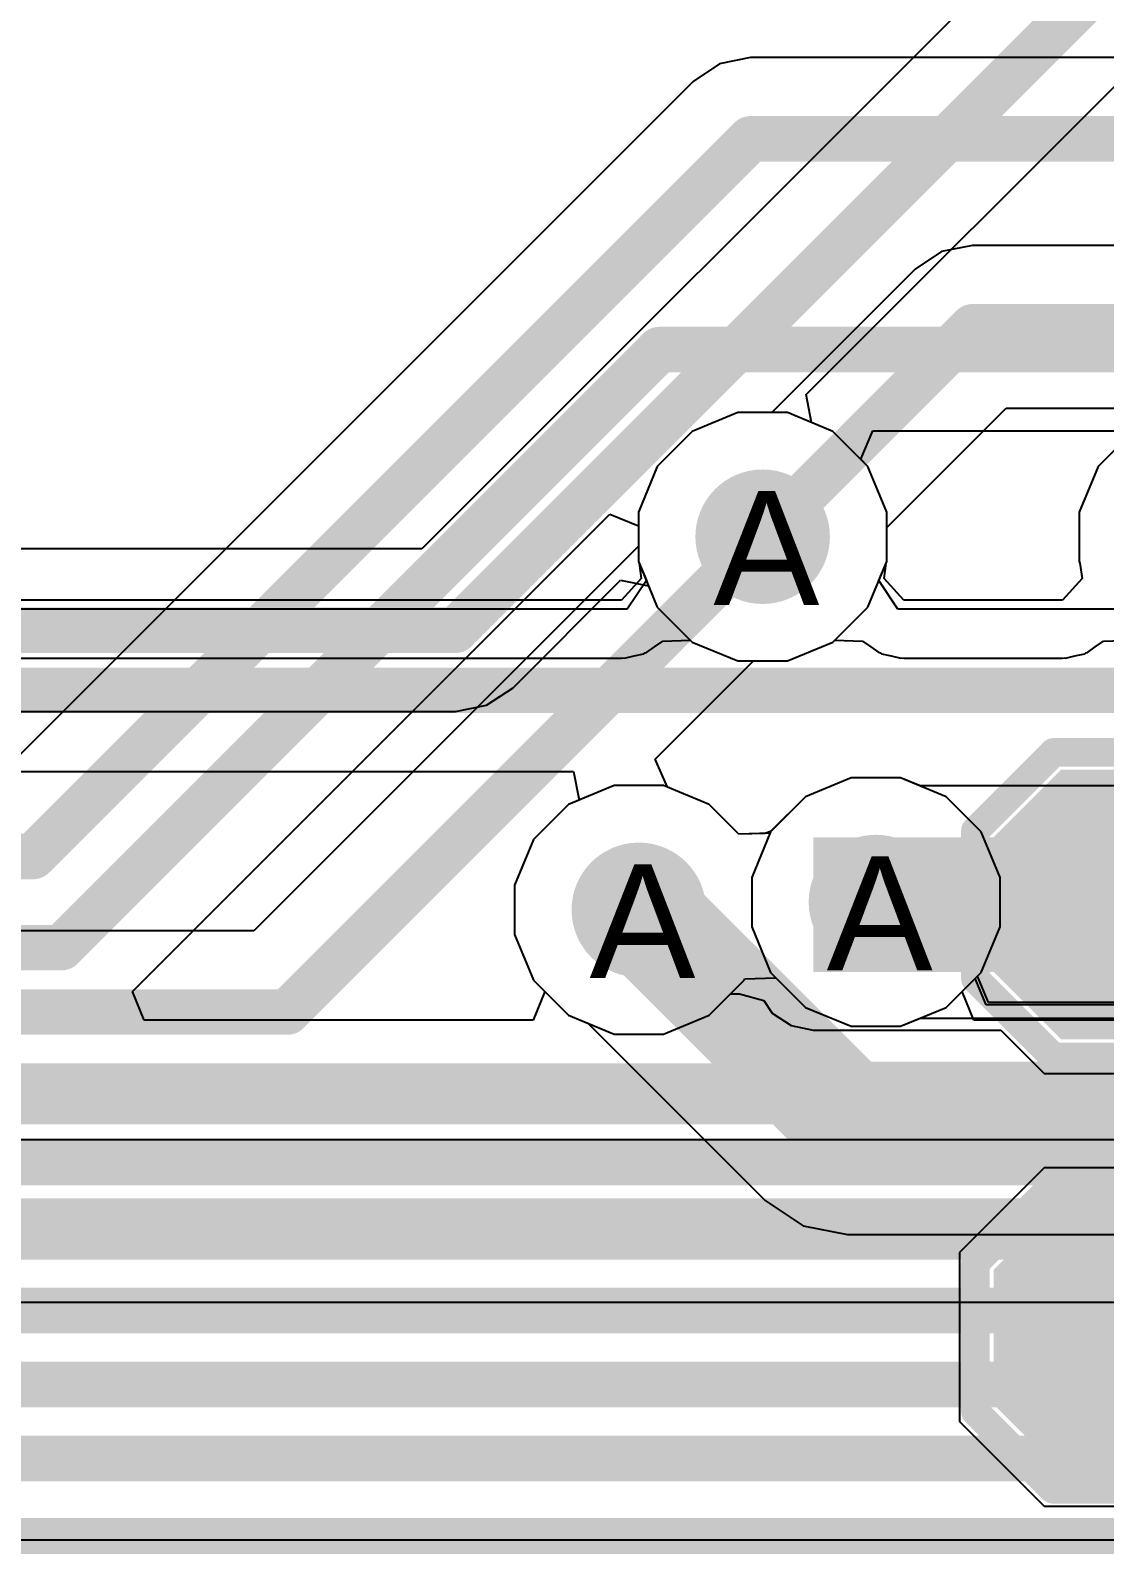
# Model space of a CAD drawing. Header units: inches. Extents: x 0 to 208, y 0 to 213.
# Drawn here: x 4.6695 to 4.8582, y 2.2432 to 2.5091 of the extents above; entities that cross this region are included whole.
import ezdxf

# ---------------------------------------------------------------- set-up
doc = ezdxf.new("R2010")
doc.units = ezdxf.units.IN
doc.header["$MEASUREMENT"] = 0
for name, color, linetype in [('Bottom Layer', 5, 'Continuous'), ('Drill Drawing', 1, 'Continuous'), ('L2_GND1', 16, 'Continuous'), ('L3_SIG1', 76, 'Continuous'), ('L4_PWR', 90, 'Continuous'), ('L5_GND2', 156, 'Continuous'), ('L6_SIG2', 130, 'Continuous'), ('L7_GND3', 216, 'Continuous'), ('Top Layer', 1, 'Continuous'), ('Top Overlay', 2, 'Continuous'), ('Top Paste', 8, 'Continuous'), ('Top Solder', 216, 'Continuous'), ('Via Holes', 16, 'Continuous')]:
    doc.layers.add(name, color=color, linetype=linetype)
doc.styles.add('Arial', font='', dxfattribs={"height": 0.2})
doc.styles.get('Arial').set_extended_font_data('Arial')

# ---------------------------------------------------------------- blocks, each defined once
blk = doc.blocks.new('T____________0_5___163')
at = {"layer": 'Top Layer'}
blk.add_hatch(color=1, dxfattribs=at).paths.add_polyline_path([(0.00984, 0.01968), (-0.00984, 0.01968), (-0.01968, 0.00984), (-0.01968, -0.00984), (-0.00984, -0.01969), (0.00984, -0.01969), (0.01969, -0.00984), (0.01969, 0.00984)])
at = {"layer": 'Top Paste'}
blk.add_hatch(color=8, dxfattribs=at).paths.add_polyline_path([(0.00984, 0.01968), (-0.00984, 0.01968), (-0.01968, 0.00984), (-0.01968, -0.00984), (-0.00984, -0.01969), (0.00984, -0.01969), (0.01969, -0.00984), (0.01969, 0.00984)])
at = {"layer": 'Top Solder'}
blk.add_hatch(color=216, dxfattribs=at).paths.add_polyline_path([(0.01184, 0.02368), (-0.01184, 0.02368), (-0.02368, 0.01184), (-0.02368, -0.01184), (-0.01184, -0.02369), (0.01184, -0.02369), (0.02369, -0.01184), (0.02369, 0.01184)])
at = {"layer": 'Top Overlay'}
for points in [[(-0.01321, 0.02675, 0.005, 0.005, 0), (-0.02684, 0.01312, 0.005, 0.005, 0)], [(0.01325, 0.02675, 0.005, 0.005, 0), (-0.01321, 0.02675, 0.005, 0.005, 0)], [(0.02692, 0.01309, 0.005, 0.005, 0), (0.01325, 0.02675, 0.005, 0.005, 0)], [(-0.02684, 0.01312, 0.005, 0.005, 0), (-0.02684, -0.01315, 0.005, 0.005, 0)], [(0.02692, 0.01309, 0.005, 0.005, 0), (0.02692, -0.01299, 0.005, 0.005, 0)], [(0.02692, -0.01299, 0.005, 0.005, 0), (0.01319, -0.02672, 0.005, 0.005, 0)], [(-0.01328, -0.02672, 0.005, 0.005, 0), (-0.02684, -0.01315, 0.005, 0.005, 0)], [(0.01319, -0.02672, 0.005, 0.005, 0), (-0.01328, -0.02672, 0.005, 0.005, 0)]]:
    blk.add_lwpolyline(points, format="xyseb", dxfattribs=at)
for points in [[(-0.01446, 0.02675, 0.0025, 0.0025, 1), (-0.01196, 0.02675, 0.0025, 0.0025, 1)], [(-0.01446, 0.02675, 0.0025, 0.0025, 1), (-0.01196, 0.02675, 0.0025, 0.0025, 1)], [(0.012, 0.02675, 0.0025, 0.0025, 1), (0.0145, 0.02675, 0.0025, 0.0025, 1)], [(0.012, 0.02675, 0.0025, 0.0025, 1), (0.0145, 0.02675, 0.0025, 0.0025, 1)], [(-0.02809, 0.01312, 0.0025, 0.0025, 1), (-0.02559, 0.01312, 0.0025, 0.0025, 1)], [(-0.02809, 0.01312, 0.0025, 0.0025, 1), (-0.02559, 0.01312, 0.0025, 0.0025, 1)], [(0.02567, 0.01309, 0.0025, 0.0025, 1), (0.02817, 0.01309, 0.0025, 0.0025, 1)], [(0.02567, 0.01309, 0.0025, 0.0025, 1), (0.02817, 0.01309, 0.0025, 0.0025, 1)], [(0.02567, -0.01299, 0.0025, 0.0025, 1), (0.02817, -0.01299, 0.0025, 0.0025, 1)], [(0.02567, -0.01299, 0.0025, 0.0025, 1), (0.02817, -0.01299, 0.0025, 0.0025, 1)], [(-0.02809, -0.01315, 0.0025, 0.0025, 1), (-0.02559, -0.01315, 0.0025, 0.0025, 1)], [(-0.02809, -0.01315, 0.0025, 0.0025, 1), (-0.02559, -0.01315, 0.0025, 0.0025, 1)], [(-0.01453, -0.02672, 0.0025, 0.0025, 1), (-0.01203, -0.02672, 0.0025, 0.0025, 1)], [(-0.01453, -0.02672, 0.0025, 0.0025, 1), (-0.01203, -0.02672, 0.0025, 0.0025, 1)], [(0.01194, -0.02672, 0.0025, 0.0025, 1), (0.01444, -0.02672, 0.0025, 0.0025, 1)], [(0.01194, -0.02672, 0.0025, 0.0025, 1), (0.01444, -0.02672, 0.0025, 0.0025, 1)]]:
    blk.add_lwpolyline(points, format="xyseb", close=True, dxfattribs=at)
blk = doc.blocks.new('T____________0_5___164')
at = {"layer": 'Top Layer'}
blk.add_hatch(color=1, dxfattribs=at).paths.add_polyline_path([(0.00984, 0.01969), (-0.00984, 0.01969), (-0.01968, 0.00984), (-0.01968, -0.00984), (-0.00984, -0.01968), (0.00984, -0.01968), (0.01969, -0.00984), (0.01969, 0.00984)])
at = {"layer": 'Top Paste'}
blk.add_hatch(color=8, dxfattribs=at).paths.add_polyline_path([(0.00984, 0.01969), (-0.00984, 0.01969), (-0.01968, 0.00984), (-0.01968, -0.00984), (-0.00984, -0.01968), (0.00984, -0.01968), (0.01969, -0.00984), (0.01969, 0.00984)])
at = {"layer": 'Top Solder'}
blk.add_hatch(color=216, dxfattribs=at).paths.add_polyline_path([(0.01184, 0.02369), (-0.01184, 0.02369), (-0.02368, 0.01184), (-0.02368, -0.01184), (-0.01184, -0.02368), (0.01184, -0.02368), (0.02369, -0.01184), (0.02369, 0.01184)])
at = {"layer": 'Top Overlay'}
for points in [[(-0.01321, 0.02675, 0.005, 0.005, 0), (-0.02684, 0.01312, 0.005, 0.005, 0)], [(0.01325, 0.02675, 0.005, 0.005, 0), (-0.01321, 0.02675, 0.005, 0.005, 0)], [(0.02692, 0.01308, 0.005, 0.005, 0), (0.01325, 0.02675, 0.005, 0.005, 0)], [(-0.02684, 0.01312, 0.005, 0.005, 0), (-0.02684, -0.01316, 0.005, 0.005, 0)], [(0.02692, 0.01308, 0.005, 0.005, 0), (0.02692, -0.01299, 0.005, 0.005, 0)], [(0.02692, -0.01299, 0.005, 0.005, 0), (0.01319, -0.02672, 0.005, 0.005, 0)], [(-0.01328, -0.02672, 0.005, 0.005, 0), (-0.02684, -0.01316, 0.005, 0.005, 0)], [(0.01319, -0.02672, 0.005, 0.005, 0), (-0.01328, -0.02672, 0.005, 0.005, 0)]]:
    blk.add_lwpolyline(points, format="xyseb", dxfattribs=at)
for points in [[(-0.01446, 0.02675, 0.0025, 0.0025, 1), (-0.01196, 0.02675, 0.0025, 0.0025, 1)], [(-0.01446, 0.02675, 0.0025, 0.0025, 1), (-0.01196, 0.02675, 0.0025, 0.0025, 1)], [(0.012, 0.02675, 0.0025, 0.0025, 1), (0.0145, 0.02675, 0.0025, 0.0025, 1)], [(0.012, 0.02675, 0.0025, 0.0025, 1), (0.0145, 0.02675, 0.0025, 0.0025, 1)], [(-0.02809, 0.01312, 0.0025, 0.0025, 1), (-0.02559, 0.01312, 0.0025, 0.0025, 1)], [(-0.02809, 0.01312, 0.0025, 0.0025, 1), (-0.02559, 0.01312, 0.0025, 0.0025, 1)], [(0.02567, 0.01308, 0.0025, 0.0025, 1), (0.02817, 0.01308, 0.0025, 0.0025, 1)], [(0.02567, 0.01308, 0.0025, 0.0025, 1), (0.02817, 0.01308, 0.0025, 0.0025, 1)], [(0.02567, -0.01299, 0.0025, 0.0025, 1), (0.02817, -0.01299, 0.0025, 0.0025, 1)], [(0.02567, -0.01299, 0.0025, 0.0025, 1), (0.02817, -0.01299, 0.0025, 0.0025, 1)], [(-0.02809, -0.01316, 0.0025, 0.0025, 1), (-0.02559, -0.01316, 0.0025, 0.0025, 1)], [(-0.02809, -0.01316, 0.0025, 0.0025, 1), (-0.02559, -0.01316, 0.0025, 0.0025, 1)], [(-0.01453, -0.02672, 0.0025, 0.0025, 1), (-0.01203, -0.02672, 0.0025, 0.0025, 1)], [(-0.01453, -0.02672, 0.0025, 0.0025, 1), (-0.01203, -0.02672, 0.0025, 0.0025, 1)], [(0.01194, -0.02672, 0.0025, 0.0025, 1), (0.01444, -0.02672, 0.0025, 0.0025, 1)], [(0.01194, -0.02672, 0.0025, 0.0025, 1), (0.01444, -0.02672, 0.0025, 0.0025, 1)]]:
    blk.add_lwpolyline(points, format="xyseb", close=True, dxfattribs=at)

msp = doc.modelspace()

# ---------------------------------------------------------------- hatches: boundary and pattern name
at = {"layer": 'Bottom Layer'}
h = msp.add_hatch(color=5, dxfattribs=at)
edge = h.paths.add_edge_path()
edge.add_arc((4.79811, 2.42014), 0.01181, 0, 360)
h = msp.add_hatch(color=5, dxfattribs=at)
edge = h.paths.add_edge_path()
edge.add_arc((4.77637, 2.35463), 0.01181, 0, 360)
h = msp.add_hatch(color=5, dxfattribs=at)
edge = h.paths.add_edge_path()
edge.add_arc((4.818, 2.356), 0.01181, 0, 360)
at = {"layer": 'L2_GND1'}
h = msp.add_hatch(color=16, dxfattribs=at)
edge = h.paths.add_edge_path()
edge.add_arc((4.79811, 2.42014), 0.01181, 0, 360)
h = msp.add_hatch(color=16, dxfattribs=at)
edge = h.paths.add_edge_path()
edge.add_arc((4.77637, 2.35463), 0.01181, 0, 360)
h = msp.add_hatch(color=16, dxfattribs=at)
edge = h.paths.add_edge_path()
edge.add_arc((4.818, 2.356), 0.01181, 0, 360)
at = {"layer": 'L3_SIG1'}
h = msp.add_hatch(color=76, dxfattribs=at)
edge = h.paths.add_edge_path()
edge.add_arc((4.79811, 2.42014), 0.01181, 0, 360)
h = msp.add_hatch(color=76, dxfattribs=at)
edge = h.paths.add_edge_path()
edge.add_arc((4.77637, 2.35463), 0.01181, 0, 360)
h = msp.add_hatch(color=76, dxfattribs=at)
edge = h.paths.add_edge_path()
edge.add_arc((4.818, 2.356), 0.01181, 0, 360)
at = {"layer": 'L4_PWR'}
h = msp.add_hatch(color=90, dxfattribs=at)
edge = h.paths.add_edge_path()
edge.add_arc((4.79811, 2.42014), 0.01181, 0, 360)
h = msp.add_hatch(color=90, dxfattribs=at)
edge = h.paths.add_edge_path()
edge.add_arc((4.77637, 2.35463), 0.01181, 0, 360)
h = msp.add_hatch(color=90, dxfattribs=at)
edge = h.paths.add_edge_path()
edge.add_arc((4.818, 2.356), 0.01181, 0, 360)
at = {"layer": 'L5_GND2'}
h = msp.add_hatch(color=156, dxfattribs=at)
edge = h.paths.add_edge_path()
edge.add_arc((4.79811, 2.42014), 0.01181, 0, 360)
h = msp.add_hatch(color=156, dxfattribs=at)
edge = h.paths.add_edge_path()
edge.add_arc((4.77637, 2.35463), 0.01181, 0, 360)
h = msp.add_hatch(color=156, dxfattribs=at)
edge = h.paths.add_edge_path()
edge.add_arc((4.818, 2.356), 0.01181, 0, 360)
at = {"layer": 'L6_SIG2'}
h = msp.add_hatch(color=130, dxfattribs=at)
edge = h.paths.add_edge_path()
edge.add_arc((4.79811, 2.42014), 0.01181, 0, 360)
h = msp.add_hatch(color=130, dxfattribs=at)
edge = h.paths.add_edge_path()
edge.add_arc((4.77637, 2.35463), 0.01181, 0, 360)
h = msp.add_hatch(color=130, dxfattribs=at)
edge = h.paths.add_edge_path()
edge.add_arc((4.818, 2.356), 0.01181, 0, 360)
at = {"layer": 'L7_GND3'}
h = msp.add_hatch(color=216, dxfattribs=at)
edge = h.paths.add_edge_path()
edge.add_arc((4.79811, 2.42014), 0.01181, 0, 360)
h = msp.add_hatch(color=216, dxfattribs=at)
edge = h.paths.add_edge_path()
edge.add_arc((4.77637, 2.35463), 0.01181, 0, 360)
h = msp.add_hatch(color=216, dxfattribs=at)
edge = h.paths.add_edge_path()
edge.add_arc((4.818, 2.356), 0.01181, 0, 360)
at = {"layer": 'Top Layer'}
h = msp.add_hatch(color=1, dxfattribs=at)
edge = h.paths.add_edge_path()
edge.add_arc((4.79811, 2.42014), 0.01181, 0, 360)
h = msp.add_hatch(color=1, dxfattribs=at)
edge = h.paths.add_edge_path()
edge.add_arc((4.77637, 2.35463), 0.01181, 0, 360)
h = msp.add_hatch(color=1, dxfattribs=at)
edge = h.paths.add_edge_path()
edge.add_arc((4.818, 2.356), 0.01181, 0, 360)
msp.add_hatch(color=1, dxfattribs=at).paths.add_polyline_path([(4.807, 2.36739), (4.807, 2.34372), (4.88206, 2.34372), (4.88206, 2.36739)])
at = {"layer": 'Via Holes'}
h = msp.add_hatch(color=7, dxfattribs=at)
edge = h.paths.add_edge_path()
edge.add_arc((4.79811, 2.42014), 0.00591, 0, 360)
h = msp.add_hatch(color=7, dxfattribs=at)
edge = h.paths.add_edge_path()
edge.add_arc((4.818, 2.356), 0.00591, 0, 360)
h = msp.add_hatch(color=7, dxfattribs=at)
edge = h.paths.add_edge_path()
edge.add_arc((4.77637, 2.35463), 0.00591, 0, 360)

# ---------------------------------------------------------------- linework, layer by layer
at = {"layer": 'Bottom Layer'}
for p, q in [((4.79054, 2.50319), (4.78591, 2.50009)), ((4.796, 2.50427), (4.79054, 2.50319)), ((5.10142, 2.50427), (4.796, 2.50427)), ((4.796, 2.50427), (4.796, 2.50427)), ((4.78591, 2.50009), (4.66409, 2.37827)), ((4.78591, 2.50009), (4.78591, 2.50009)), ((4.81537, 2.43373), (4.81744, 2.43873)), ((4.81744, 2.43873), (4.91224, 2.43873)), ((4.8166, 2.43249), (4.81537, 2.43373)), ((4.81992, 2.42448), (4.8166, 2.43249)), ((4.68746, 2.34027), (4.7713, 2.42411)), ((4.7713, 2.42411), (4.7763, 2.42204)), ((4.81992, 2.4158), (4.81992, 2.42448)), ((4.7763, 2.42204), (4.7763, 2.4158)), ((4.7763, 2.4158), (4.77962, 2.40778)), ((4.8166, 2.40778), (4.81992, 2.4158)), ((4.77962, 2.40778), (4.78576, 2.40165)), ((4.81046, 2.40165), (4.8166, 2.40778)), ((4.78576, 2.40165), (4.79377, 2.39833)), ((4.80245, 2.39833), (4.81046, 2.40165)), ((4.79377, 2.39833), (4.80245, 2.39833)), ((4.81366, 2.37781), (4.80565, 2.37449)), ((4.82234, 2.37781), (4.81366, 2.37781)), ((4.83035, 2.37449), (4.82234, 2.37781)), ((4.77203, 2.37644), (4.76401, 2.37312)), ((4.78071, 2.37644), (4.77203, 2.37644)), ((4.78872, 2.37312), (4.78071, 2.37644)), ((4.80565, 2.37449), (4.79951, 2.36835)), ((4.83649, 2.36835), (4.83035, 2.37449)), ((4.76401, 2.37312), (4.75788, 2.36699)), ((4.79392, 2.36793), (4.78872, 2.37312)), ((4.75788, 2.36699), (4.75456, 2.35897)), ((4.7994, 2.36809), (4.79392, 2.36793)), ((4.79951, 2.36835), (4.7994, 2.36809)), ((4.83981, 2.36034), (4.83649, 2.36835)), ((4.75456, 2.35897), (4.75456, 2.3503)), ((4.83981, 2.35166), (4.83981, 2.36034)), ((4.83649, 2.34365), (4.83981, 2.35166)), ((4.75456, 2.3503), (4.75788, 2.34228)), ((4.83312, 2.34027), (4.83649, 2.34365)), ((4.68953, 2.33527), (4.68746, 2.34027)), ((4.75988, 2.34027), (4.75781, 2.33527)), ((4.75788, 2.34228), (4.75988, 2.34027)), ((4.83519, 2.33527), (4.83312, 2.34027)), ((4.75781, 2.33527), (4.68953, 2.33527)), ((5.16905, 2.33527), (4.83519, 2.33527))]:
    msp.add_line(p, q, dxfattribs=at)
for points in [[(4.67, 2.364, 0.008, 0.008, 0), (4.796, 2.49, 0.008, 0.008, 0)], [(4.796, 2.49, 0.008, 0.008, 0), (5.10733, 2.49, 0.008, 0.008, 0)], [(4.675, 2.348, 0.008, 0.008, 0), (4.78, 2.453, 0.008, 0.008, 0)], [(4.78, 2.453, 0.008, 0.008, 0), (4.97164, 2.453, 0.008, 0.008, 0)], [(4.086, 2.364, 0.008, 0.008, 0), (4.67, 2.364, 0.008, 0.008, 0)], [(3.81, 2.348, 0.008, 0.008, 0), (4.675, 2.348, 0.008, 0.008, 0)], [(2.29833, 2.321, 0.008, 0.008, 0), (5.17497, 2.321, 0.008, 0.008, 0)], [(3.958, 2.29719, 0.008, 0.008, 0), (5.49484, 2.29719, 0.008, 0.008, 0)], [(0.53894, 2.22287, 0.05, 0.05, 0), (5.03359, 2.22287, 0.05, 0.05, 0)]]:
    msp.add_lwpolyline(points, format="xyseb", dxfattribs=at)
for points in [[(4.794, 2.49, 0.004, 0.004, 1), (4.798, 2.49, 0.004, 0.004, 1)], [(4.794, 2.49, 0.004, 0.004, 1), (4.798, 2.49, 0.004, 0.004, 1)], [(4.778, 2.453, 0.004, 0.004, 1), (4.782, 2.453, 0.004, 0.004, 1)], [(4.778, 2.453, 0.004, 0.004, 1), (4.782, 2.453, 0.004, 0.004, 1)], [(4.668, 2.364, 0.004, 0.004, 1), (4.672, 2.364, 0.004, 0.004, 1)], [(4.668, 2.364, 0.004, 0.004, 1), (4.672, 2.364, 0.004, 0.004, 1)], [(4.673, 2.348, 0.004, 0.004, 1), (4.677, 2.348, 0.004, 0.004, 1)], [(4.673, 2.348, 0.004, 0.004, 1), (4.677, 2.348, 0.004, 0.004, 1)]]:
    msp.add_lwpolyline(points, format="xyseb", close=True, dxfattribs=at)
at = {"layer": 'L2_GND1'}
for p, q in [((4.79377, 2.44195), (4.78576, 2.43863)), ((4.80245, 2.44195), (4.79377, 2.44195)), ((4.81046, 2.43863), (4.80245, 2.44195)), ((4.78576, 2.43863), (4.77962, 2.43249)), ((4.8166, 2.43249), (4.81046, 2.43863)), ((4.77962, 2.43249), (4.7763, 2.42448)), ((4.81992, 2.42448), (4.8166, 2.43249)), ((4.7763, 2.42448), (4.7763, 2.4158)), ((4.81992, 2.4158), (4.81992, 2.42448)), ((4.7763, 2.4158), (4.77962, 2.40778)), ((4.8166, 2.40778), (4.81992, 2.4158)), ((4.77962, 2.40778), (4.78576, 2.40165)), ((4.81046, 2.40165), (4.8166, 2.40778)), ((4.78576, 2.40165), (4.79377, 2.39833)), ((4.80245, 2.39833), (4.81046, 2.40165)), ((4.79377, 2.39833), (4.80245, 2.39833)), ((4.81366, 2.37781), (4.80565, 2.37449)), ((4.82234, 2.37781), (4.81366, 2.37781)), ((4.83035, 2.37449), (4.82234, 2.37781)), ((4.77203, 2.37644), (4.76401, 2.37312)), ((4.78071, 2.37644), (4.77203, 2.37644)), ((4.78872, 2.37312), (4.78071, 2.37644)), ((4.80565, 2.37449), (4.79951, 2.36835)), ((4.83649, 2.36835), (4.83035, 2.37449)), ((4.76401, 2.37312), (4.75788, 2.36699)), ((4.79392, 2.36793), (4.78872, 2.37312)), ((4.75788, 2.36699), (4.75456, 2.35897)), ((4.7994, 2.36809), (4.79392, 2.36793)), ((4.79951, 2.36835), (4.7994, 2.36809)), ((4.83981, 2.36034), (4.83649, 2.36835)), ((4.75456, 2.35897), (4.75456, 2.3503)), ((4.83981, 2.35166), (4.83981, 2.36034)), ((4.83649, 2.34365), (4.83981, 2.35166)), ((4.75456, 2.3503), (4.75788, 2.34228)), ((4.79486, 2.34228), (4.79497, 2.34254)), ((4.79497, 2.34254), (4.80045, 2.34271)), ((4.80045, 2.34271), (4.80565, 2.33751)), ((4.83035, 2.33751), (4.83649, 2.34365)), ((4.75788, 2.34228), (4.76401, 2.33614)), ((4.78872, 2.33614), (4.79486, 2.34228)), ((4.80565, 2.33751), (4.81366, 2.33419)), ((4.82234, 2.33419), (4.83035, 2.33751)), ((4.76401, 2.33614), (4.77203, 2.33282)), ((4.78071, 2.33282), (4.78872, 2.33614)), ((4.77203, 2.33282), (4.78071, 2.33282)), ((4.81366, 2.33419), (4.82234, 2.33419)), ((5.3288, 2.31427), (4.54558, 2.31427)), ((4.55149, 2.28573), (5.3338, 2.28573))]:
    msp.add_line(p, q, dxfattribs=at)
msp.add_lwpolyline([(4.54558, 2.3, 0.008, 0.008, 0), (5.56, 2.3, 0.008, 0.008, 0)], format="xyseb", dxfattribs=at)
at = {"layer": 'L3_SIG1'}
for p, q in [((4.79377, 2.44195), (4.78576, 2.43863)), ((4.80245, 2.44195), (4.79377, 2.44195)), ((4.81046, 2.43863), (4.80245, 2.44195)), ((4.78576, 2.43863), (4.77962, 2.43249)), ((4.8166, 2.43249), (4.81046, 2.43863)), ((4.77962, 2.43249), (4.7763, 2.42448)), ((4.81992, 2.42448), (4.8166, 2.43249)), ((4.7763, 2.42448), (4.7763, 2.4158)), ((4.81992, 2.4158), (4.81992, 2.42448)), ((4.7763, 2.4158), (4.77962, 2.40778)), ((4.8166, 2.40778), (4.81992, 2.4158)), ((4.77962, 2.40778), (4.78576, 2.40165)), ((4.81046, 2.40165), (4.8166, 2.40778)), ((4.78576, 2.40165), (4.79377, 2.39833)), ((4.80245, 2.39833), (4.81046, 2.40165)), ((4.79377, 2.39833), (4.80245, 2.39833)), ((4.81366, 2.37781), (4.80565, 2.37449)), ((4.82234, 2.37781), (4.81366, 2.37781)), ((4.83035, 2.37449), (4.82234, 2.37781)), ((4.77203, 2.37644), (4.76401, 2.37312)), ((4.78071, 2.37644), (4.77203, 2.37644)), ((4.78872, 2.37312), (4.78071, 2.37644)), ((4.80565, 2.37449), (4.79951, 2.36835)), ((4.83649, 2.36835), (4.83035, 2.37449)), ((4.76401, 2.37312), (4.75788, 2.36699)), ((4.79392, 2.36793), (4.78872, 2.37312)), ((4.75788, 2.36699), (4.75456, 2.35897)), ((4.7994, 2.36809), (4.79392, 2.36793)), ((4.79951, 2.36835), (4.7994, 2.36809)), ((4.83981, 2.36034), (4.83649, 2.36835)), ((4.75456, 2.35897), (4.75456, 2.3503)), ((4.83981, 2.35166), (4.83981, 2.36034)), ((4.83649, 2.34365), (4.83981, 2.35166)), ((4.75456, 2.3503), (4.75788, 2.34228)), ((4.79486, 2.34228), (4.79497, 2.34254)), ((4.79497, 2.34254), (4.80045, 2.34271)), ((4.80045, 2.34271), (4.80565, 2.33751)), ((4.83035, 2.33751), (4.83649, 2.34365)), ((4.75788, 2.34228), (4.76401, 2.33614)), ((4.78872, 2.33614), (4.79486, 2.34228)), ((4.80565, 2.33751), (4.81366, 2.33419)), ((4.82234, 2.33419), (4.83035, 2.33751)), ((4.76401, 2.33614), (4.77203, 2.33282)), ((4.78071, 2.33282), (4.78872, 2.33614)), ((4.77203, 2.33282), (4.78071, 2.33282)), ((4.81366, 2.33419), (4.82234, 2.33419))]:
    msp.add_line(p, q, dxfattribs=at)
at = {"layer": 'L4_PWR'}
for p, q in [((4.79377, 2.44195), (4.78576, 2.43863)), ((4.80245, 2.44195), (4.79377, 2.44195)), ((4.81046, 2.43863), (4.80245, 2.44195)), ((4.78576, 2.43863), (4.77962, 2.43249)), ((4.8166, 2.43249), (4.81046, 2.43863)), ((4.86315, 2.43863), (4.85702, 2.43249)), ((4.77962, 2.43249), (4.7763, 2.42448)), ((4.81992, 2.42448), (4.8166, 2.43249)), ((4.85702, 2.43249), (4.8537, 2.42448)), ((4.7763, 2.42448), (4.7763, 2.4158)), ((4.81992, 2.4158), (4.81992, 2.42448)), ((4.8537, 2.42448), (4.8537, 2.4158)), ((4.7763, 2.4158), (4.77643, 2.41549)), ((4.77643, 2.41549), (4.77679, 2.41281)), ((4.81943, 2.41281), (4.81979, 2.41549)), ((4.81979, 2.41549), (4.81992, 2.4158)), ((4.8537, 2.4158), (4.85382, 2.41549)), ((4.85382, 2.41549), (4.85419, 2.41281)), ((4.77679, 2.41281), (4.77335, 2.409)), ((4.82287, 2.409), (4.81943, 2.41281)), ((4.85419, 2.41281), (4.85075, 2.409)), ((4.77335, 2.409), (4.45243, 2.409)), ((4.85075, 2.409), (4.82287, 2.409)), ((4.77912, 2.40083), (4.78056, 2.40179)), ((4.78056, 2.40179), (4.78541, 2.40199)), ((4.78541, 2.40199), (4.78576, 2.40165)), ((4.78576, 2.40165), (4.79377, 2.39833)), ((4.80245, 2.39833), (4.81046, 2.40165)), ((4.81046, 2.40165), (4.81081, 2.40199)), ((4.81081, 2.40199), (4.81566, 2.40179)), ((4.81566, 2.40179), (4.8171, 2.40083)), ((4.85652, 2.40083), (4.85796, 2.40179)), ((4.85796, 2.40179), (4.86281, 2.40199)), ((4.45243, 2.3988), (4.77335, 2.3988)), ((4.77335, 2.3988), (4.77361, 2.39886)), ((4.77361, 2.39886), (4.77387, 2.39882)), ((4.77387, 2.39882), (4.77555, 2.39924)), ((4.77555, 2.39924), (4.77725, 2.39958)), ((4.77725, 2.39958), (4.77747, 2.39973)), ((4.77747, 2.39973), (4.77773, 2.39979)), ((4.77773, 2.39979), (4.77912, 2.40083)), ((4.79377, 2.39833), (4.80245, 2.39833)), ((4.8171, 2.40083), (4.81849, 2.39979)), ((4.81849, 2.39979), (4.81875, 2.39973)), ((4.81875, 2.39973), (4.81897, 2.39958)), ((4.81897, 2.39958), (4.82067, 2.39924)), ((4.82067, 2.39924), (4.82235, 2.39882)), ((4.82235, 2.39882), (4.82261, 2.39886)), ((4.82261, 2.39886), (4.82287, 2.3988)), ((4.82287, 2.3988), (4.85075, 2.3988)), ((4.85075, 2.3988), (4.85101, 2.39886)), ((4.85101, 2.39886), (4.85127, 2.39882)), ((4.85127, 2.39882), (4.85295, 2.39924)), ((4.85295, 2.39924), (4.85465, 2.39958)), ((4.85465, 2.39958), (4.85487, 2.39973)), ((4.85487, 2.39973), (4.85512, 2.39979)), ((4.85512, 2.39979), (4.85652, 2.40083)), ((4.81366, 2.37781), (4.80565, 2.37449)), ((4.82234, 2.37781), (4.81366, 2.37781)), ((4.82576, 2.37639), (4.82234, 2.37781)), ((4.80565, 2.37449), (4.79951, 2.36835)), ((4.9818, 2.37639), (4.82576, 2.37639)), ((4.79951, 2.36835), (4.79619, 2.36034)), ((4.79619, 2.36034), (4.79619, 2.35166)), ((4.79619, 2.35166), (4.79951, 2.34365)), ((4.79951, 2.34365), (4.80565, 2.33751)), ((4.80565, 2.33751), (4.81366, 2.33419)), ((4.82234, 2.33419), (4.82576, 2.33561)), ((4.82576, 2.33561), (4.97336, 2.33561)), ((4.81366, 2.33419), (4.82234, 2.33419))]:
    msp.add_line(p, q, dxfattribs=at)
msp.add_lwpolyline([(4.818, 2.356, 0.02, 0.02, 0), (4.9818, 2.356, 0.02, 0.02, 0)], format="xyseb", dxfattribs=at)
msp.add_lwpolyline([(4.813, 2.356, 0.01, 0.01, 1), (4.823, 2.356, 0.01, 0.01, 1)], format="xyseb", close=True, dxfattribs=at)
at = {"layer": 'L5_GND2'}
for p, q in [((4.79377, 2.44195), (4.78576, 2.43863)), ((4.80245, 2.44195), (4.79377, 2.44195)), ((4.81046, 2.43863), (4.80245, 2.44195)), ((4.78576, 2.43863), (4.77962, 2.43249)), ((4.8166, 2.43249), (4.81046, 2.43863)), ((4.77962, 2.43249), (4.7763, 2.42448)), ((4.81992, 2.42448), (4.8166, 2.43249)), ((4.7763, 2.42448), (4.7763, 2.41851)), ((4.81992, 2.4158), (4.81992, 2.42448)), ((4.7763, 2.41851), (4.70875, 2.35097)), ((4.8166, 2.40778), (4.81992, 2.4158)), ((4.81046, 2.40165), (4.8166, 2.40778)), ((4.80245, 2.39833), (4.81046, 2.40165)), ((4.77922, 2.38106), (4.79649, 2.39833)), ((4.79649, 2.39833), (4.80245, 2.39833)), ((4.78139, 2.37616), (4.77922, 2.38106)), ((4.81366, 2.37781), (4.80565, 2.37449)), ((4.82234, 2.37781), (4.81366, 2.37781)), ((4.83035, 2.37449), (4.82234, 2.37781)), ((4.78872, 2.37312), (4.78139, 2.37616)), ((4.80565, 2.37449), (4.79951, 2.36835)), ((4.83649, 2.36835), (4.83035, 2.37449)), ((4.79392, 2.36793), (4.78872, 2.37312)), ((4.7994, 2.36809), (4.79392, 2.36793)), ((4.79951, 2.36835), (4.7994, 2.36809)), ((4.83981, 2.36034), (4.83649, 2.36835)), ((4.83981, 2.35166), (4.83981, 2.36034)), ((4.70875, 2.35097), (4.26756, 2.35097)), ((4.83649, 2.34365), (4.83981, 2.35166)), ((4.83543, 2.34259), (4.83649, 2.34365)), ((4.83735, 2.33797), (4.83543, 2.34259)), ((5.33291, 2.33797), (4.83735, 2.33797)), ((4.22971, 2.24402), (5.36642, 2.24402))]:
    msp.add_line(p, q, dxfattribs=at)
for points in [[(4.71467, 2.33669, 0.008, 0.008, 0), (4.79811, 2.42014, 0.008, 0.008, 0)], [(4.26165, 2.33669, 0.008, 0.008, 0), (4.71467, 2.33669, 0.008, 0.008, 0)], [(4.25626, 2.32369, 0.008, 0.008, 0), (5.33882, 2.32369, 0.008, 0.008, 0)], [(4.25128, 2.31029, 0.008, 0.008, 0), (5.3438, 2.31029, 0.008, 0.008, 0)], [(4.2459, 2.29729, 0.008, 0.008, 0), (5.34918, 2.29729, 0.008, 0.008, 0)], [(4.24051, 2.28429, 0.008, 0.008, 0), (5.35565, 2.28429, 0.008, 0.008, 0)], [(4.23513, 2.27129, 0.008, 0.008, 0), (5.36103, 2.27129, 0.008, 0.008, 0)], [(4.22971, 2.25829, 0.008, 0.008, 0), (5.36642, 2.25829, 0.008, 0.008, 0)]]:
    msp.add_lwpolyline(points, format="xyseb", dxfattribs=at)
for points in [[(4.79611, 2.42014, 0.004, 0.004, 1), (4.80011, 2.42014, 0.004, 0.004, 1)], [(4.71267, 2.33669, 0.004, 0.004, 1), (4.71667, 2.33669, 0.004, 0.004, 1)], [(4.71267, 2.33669, 0.004, 0.004, 1), (4.71667, 2.33669, 0.004, 0.004, 1)]]:
    msp.add_lwpolyline(points, format="xyseb", close=True, dxfattribs=at)
at = {"layer": 'L6_SIG2'}
for p, q in [((4.82951, 2.47019), (4.82488, 2.46709)), ((4.83497, 2.47127), (4.82951, 2.47019)), ((5.42509, 2.47127), (4.83497, 2.47127)), ((4.83497, 2.47127), (4.83497, 2.47127)), ((4.82488, 2.46709), (4.79973, 2.44195)), ((4.82488, 2.46709), (4.82488, 2.46709)), ((4.79377, 2.44195), (4.78576, 2.43863)), ((4.79973, 2.44195), (4.79377, 2.44195)), ((4.81992, 2.42176), (4.84088, 2.44273)), ((4.84088, 2.44273), (4.93019, 2.44273)), ((4.78576, 2.43863), (4.77962, 2.43249)), ((4.77962, 2.43249), (4.7763, 2.42448)), ((4.7763, 2.42448), (4.7763, 2.4158)), ((4.81992, 2.4158), (4.81992, 2.42176)), ((4.7763, 2.4158), (4.77962, 2.40778)), ((4.8166, 2.40778), (4.81992, 2.4158)), ((4.77962, 2.40778), (4.78576, 2.40165)), ((4.81046, 2.40165), (4.8166, 2.40778)), ((4.78576, 2.40165), (4.79377, 2.39833)), ((4.80245, 2.39833), (4.81046, 2.40165)), ((4.79377, 2.39833), (4.80245, 2.39833)), ((4.81366, 2.37781), (4.80565, 2.37449)), ((4.82234, 2.37781), (4.81366, 2.37781)), ((4.83035, 2.37449), (4.82234, 2.37781)), ((4.77203, 2.37644), (4.76401, 2.37312)), ((4.78071, 2.37644), (4.77203, 2.37644)), ((4.78872, 2.37312), (4.78071, 2.37644)), ((4.80565, 2.37449), (4.79951, 2.36836)), ((4.83649, 2.36835), (4.83035, 2.37449)), ((4.76401, 2.37312), (4.75788, 2.36699)), ((4.79392, 2.36793), (4.78872, 2.37312)), ((4.75788, 2.36699), (4.75456, 2.35897)), ((4.79852, 2.36806), (4.79392, 2.36793)), ((4.79951, 2.36836), (4.79852, 2.36806)), ((4.83981, 2.36034), (4.83649, 2.36835)), ((4.75456, 2.35897), (4.75456, 2.3503)), ((4.83981, 2.35166), (4.83981, 2.36034)), ((4.83649, 2.34365), (4.83981, 2.35166)), ((4.75456, 2.3503), (4.75788, 2.34228)), ((4.83586, 2.34301), (4.83649, 2.34365)), ((4.83777, 2.33839), (4.83586, 2.34301)), ((4.75788, 2.34228), (4.76401, 2.33614)), ((5.35119, 2.33839), (4.83777, 2.33839)), ((4.76401, 2.33614), (4.76744, 2.33472)), ((4.76744, 2.33472), (4.79858, 2.30358)), ((4.79858, 2.30358), (4.8052, 2.29916)), ((4.8052, 2.29916), (4.813, 2.29761)), ((4.813, 2.29761), (5.35964, 2.29761))]:
    msp.add_line(p, q, dxfattribs=at)
for points in [[(4.79811, 2.42014, 0.008, 0.008, 0), (4.83497, 2.457, 0.008, 0.008, 0)], [(4.83497, 2.457, 0.008, 0.008, 0), (5.431, 2.457, 0.008, 0.008, 0)], [(4.77637, 2.35463, 0.02, 0.02, 0), (4.813, 2.318, 0.02, 0.02, 0)], [(4.813, 2.318, 0.02, 0.02, 0), (5.35964, 2.318, 0.02, 0.02, 0)]]:
    msp.add_lwpolyline(points, format="xyseb", dxfattribs=at)
for points in [[(4.83297, 2.457, 0.004, 0.004, 1), (4.83697, 2.457, 0.004, 0.004, 1)], [(4.83297, 2.457, 0.004, 0.004, 1), (4.83697, 2.457, 0.004, 0.004, 1)], [(4.79611, 2.42014, 0.004, 0.004, 1), (4.80011, 2.42014, 0.004, 0.004, 1)], [(4.77137, 2.35463, 0.01, 0.01, 1), (4.78137, 2.35463, 0.01, 0.01, 1)], [(4.808, 2.318, 0.01, 0.01, 1), (4.818, 2.318, 0.01, 0.01, 1)], [(4.808, 2.318, 0.01, 0.01, 1), (4.818, 2.318, 0.01, 0.01, 1)]]:
    msp.add_lwpolyline(points, format="xyseb", close=True, dxfattribs=at)
at = {"layer": 'L7_GND3'}
for p, q in [((4.93484, 2.61457), (4.73828, 2.418)), ((4.80574, 2.44509), (4.95503, 2.59438)), ((4.80671, 2.44018), (4.80574, 2.44509)), ((4.81046, 2.43863), (4.80671, 2.44018)), ((4.8166, 2.43249), (4.81046, 2.43863)), ((4.81992, 2.42448), (4.8166, 2.43249)), ((4.81992, 2.4158), (4.81992, 2.42448)), ((4.73828, 2.418), (4.46501, 2.418)), ((4.8166, 2.40778), (4.81992, 2.4158)), ((4.75428, 2.39363), (4.77316, 2.41251)), ((4.77316, 2.41251), (4.77807, 2.41153)), ((4.77807, 2.41153), (4.77962, 2.40778)), ((4.77962, 2.40778), (4.78576, 2.40165)), ((4.81046, 2.40165), (4.8166, 2.40778)), ((4.78576, 2.40165), (4.79377, 2.39833)), ((4.80245, 2.39833), (4.81046, 2.40165)), ((4.79377, 2.39833), (4.80245, 2.39833)), ((4.74965, 2.39054), (4.75428, 2.39363)), ((4.74419, 2.38945), (4.74965, 2.39054)), ((3.74819, 2.38945), (4.74419, 2.38945)), ((4.74419, 2.38945), (4.74419, 2.38945)), ((4.81366, 2.37781), (4.80565, 2.37449)), ((4.82234, 2.37781), (4.81366, 2.37781)), ((4.83035, 2.37449), (4.82234, 2.37781)), ((4.77203, 2.37644), (4.76401, 2.37312)), ((4.78071, 2.37644), (4.77203, 2.37644)), ((4.78872, 2.37312), (4.78071, 2.37644)), ((4.80565, 2.37449), (4.79951, 2.36835)), ((4.83649, 2.36835), (4.83035, 2.37449)), ((4.76401, 2.37312), (4.75788, 2.36699)), ((4.79392, 2.36793), (4.78872, 2.37312)), ((4.75788, 2.36699), (4.75456, 2.35897)), ((4.7994, 2.36809), (4.79392, 2.36793)), ((4.79951, 2.36835), (4.7994, 2.36809)), ((4.83981, 2.36034), (4.83649, 2.36835)), ((4.75456, 2.35897), (4.75456, 2.3503)), ((4.83981, 2.35166), (4.83981, 2.36034)), ((4.83649, 2.34365), (4.83981, 2.35166)), ((4.75456, 2.3503), (4.75788, 2.34228)), ((4.79486, 2.34228), (4.79497, 2.34254)), ((4.79497, 2.34254), (4.80045, 2.34271)), ((4.80045, 2.34271), (4.80565, 2.33751)), ((4.83035, 2.33751), (4.83649, 2.34365)), ((4.75788, 2.34228), (4.76401, 2.33614)), ((4.78872, 2.33614), (4.79486, 2.34228)), ((4.80565, 2.33751), (4.81366, 2.33419)), ((4.82234, 2.33419), (4.83035, 2.33751)), ((4.76401, 2.33614), (4.77203, 2.33282)), ((4.78071, 2.33282), (4.78872, 2.33614)), ((4.77203, 2.33282), (4.78071, 2.33282)), ((4.81366, 2.33419), (4.82234, 2.33419))]:
    msp.add_line(p, q, dxfattribs=at)
for points in [[(4.74419, 2.40373, 0.008, 0.008, 0), (4.95666, 2.61619, 0.008, 0.008, 0)], [(3.09127, 2.40373, 0.008, 0.008, 0), (4.74419, 2.40373, 0.008, 0.008, 0)]]:
    msp.add_lwpolyline(points, format="xyseb", dxfattribs=at)
msp.add_lwpolyline([(4.74219, 2.40373, 0.004, 0.004, 1), (4.74619, 2.40373, 0.004, 0.004, 1)], format="xyseb", close=True, dxfattribs=at)
msp.add_lwpolyline([(4.74219, 2.40373, 0.004, 0.004, 1), (4.74619, 2.40373, 0.004, 0.004, 1)], format="xyseb", close=True, dxfattribs=at)
at = {"layer": 'Top Layer'}
for p, q in [((4.79377, 2.44195), (4.78576, 2.43863)), ((4.80245, 2.44195), (4.79377, 2.44195)), ((4.81046, 2.43863), (4.80245, 2.44195)), ((4.78576, 2.43863), (4.77962, 2.43249)), ((4.8166, 2.43249), (4.81046, 2.43863)), ((4.77962, 2.43249), (4.7763, 2.42448)), ((4.81992, 2.42448), (4.8166, 2.43249)), ((4.7763, 2.42448), (4.7763, 2.4158)), ((4.81992, 2.4158), (4.81992, 2.42448)), ((4.7763, 2.4158), (4.77769, 2.41245)), ((4.81853, 2.41245), (4.81992, 2.4158)), ((4.77769, 2.41245), (4.77435, 2.40745)), ((4.82187, 2.40745), (4.81853, 2.41245)), ((4.77435, 2.40745), (4.61228, 2.40745)), ((4.92882, 2.40745), (4.82187, 2.40745)), ((4.6182, 2.3789), (4.76489, 2.3789)), ((4.76489, 2.3789), (4.76588, 2.3739)), ((4.76401, 2.37312), (4.75788, 2.36699)), ((4.76588, 2.3739), (4.76401, 2.37312)), ((4.75788, 2.36699), (4.75456, 2.35897)), ((4.75456, 2.35897), (4.75456, 2.3503)), ((4.75456, 2.3503), (4.75788, 2.34228)), ((4.75788, 2.34228), (4.76401, 2.33614)), ((4.78872, 2.33614), (4.79247, 2.33989)), ((4.79247, 2.33989), (4.79405, 2.33987)), ((4.79405, 2.33987), (4.79834, 2.33869)), ((4.79834, 2.33869), (4.79979, 2.33651)), ((4.76401, 2.33614), (4.77203, 2.33282)), ((4.78071, 2.33282), (4.78872, 2.33614)), ((4.79979, 2.33651), (4.8031, 2.3343)), ((4.77203, 2.33282), (4.78071, 2.33282)), ((4.8031, 2.3343), (4.807, 2.33352)), ((4.807, 2.33352), (4.8399, 2.33352)), ((4.8399, 2.33352), (4.84753, 2.32589)), ((4.84753, 2.32589), (4.87722, 2.32589)), ((4.84753, 2.30931), (4.83269, 2.29447)), ((4.87722, 2.30931), (4.84753, 2.30931)), ((4.83269, 2.29447), (4.83269, 2.26478)), ((4.83269, 2.26478), (4.84753, 2.24994)), ((4.84753, 2.24994), (4.87722, 2.24994))]:
    msp.add_line(p, q, dxfattribs=at)
msp.add_lwpolyline([(4.61228, 2.39317, 0.008, 0.008, 0), (5.16308, 2.39317, 0.008, 0.008, 0)], format="xyseb", dxfattribs=at)

# ---------------------------------------------------------------- block references
at = {"rotation": 180}
for name, p in [('T____________0_5___163', (4.86238, 2.35557)), ('T____________0_5___164', (4.86238, 2.27962))]:
    msp.add_blockref(name, p, dxfattribs=at)

# ---------------------------------------------------------------- texts
at = {"layer": 'Drill Drawing', "style": 'Arial'}
for p in [(4.78945, 2.40814), (4.80934, 2.344), (4.7677, 2.34264)]:
    msp.add_text('A', height=0.02, dxfattribs=at).set_placement(p)

doc.saveas('drawing.dxf')
